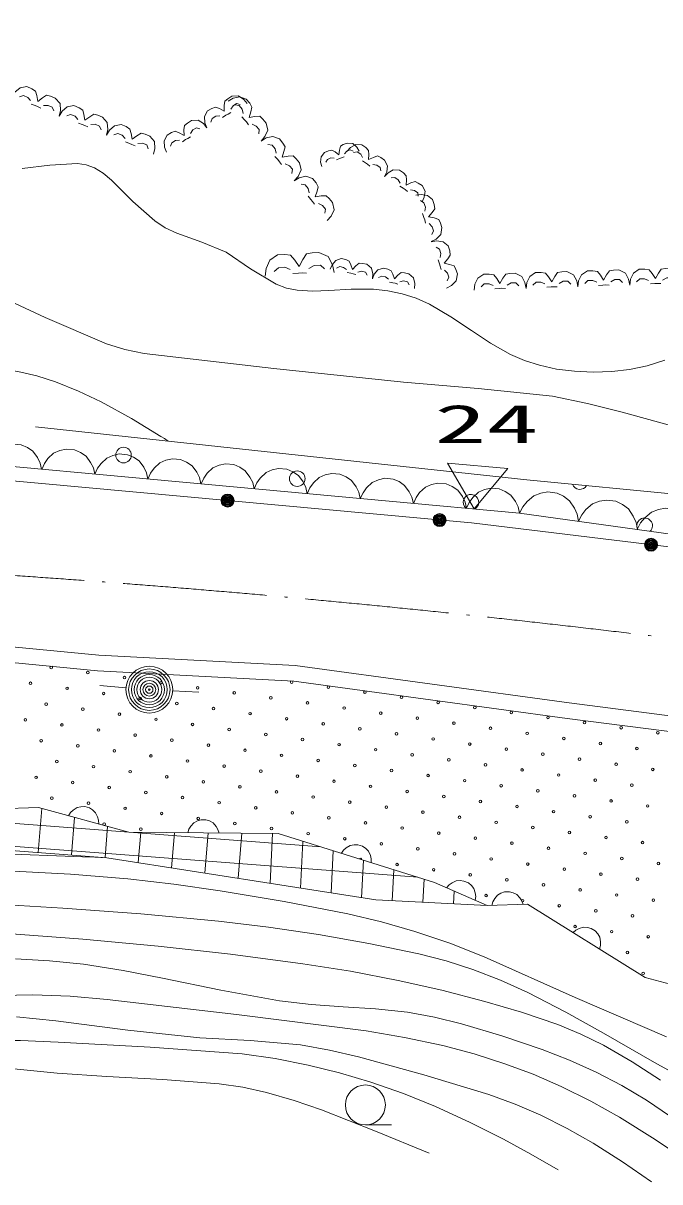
# Model space of a CAD drawing. Units: millimetres, scale not verified. Extents: x 73002 to 713002, y 433 to 360433.
# Drawn here: x 549171 to 573536, y 250182 to 294502 of the extents above; entities that cross this region are included whole.
import ezdxf
from ezdxf.enums import TextEntityAlignment as Align

# ---------------------------------------------------------------- set-up
doc = ezdxf.new("R2010")
doc.units = ezdxf.units.MM
doc.header["$LTSCALE"] = 1000
doc.linetypes.add('USER1', pattern=[7.000001, 5.508197, -0.688525, 0.114754, -0.688525])
doc.layers.add('S-BGD', color=1, linetype='Continuous', lineweight=13)
doc.layers.add('S-BMK', color=5, linetype='USER1', lineweight=13)
doc.styles.add('ＭＳ ゴシック', font='')
doc.styles.get('ＭＳ ゴシック').set_extended_font_data('MS Gothic')

# ---------------------------------------------------------------- blocks, each defined once
blk = doc.blocks.new('BUHIN55')
at = {"color": 1, "linetype": 'Continuous', "lineweight": 13}
blk.add_lwpolyline([(1126, -155), (1077, 115), (972, 353), (787, 631), (558, 801), (305, 922), (-44, 970), (-320, 922), (-587, 821), (-840, 604), (-1000, 402), (-1126, 155)], dxfattribs=at)
blk = doc.blocks.new('BUHIN56')
at = {"color": 1, "linetype": 'Continuous', "lineweight": 13}
blk.add_lwpolyline([(1016, -93), (961, 148), (858, 357), (680, 599), (468, 741), (236, 839), (-79, 868), (-325, 814), (-560, 712), (-778, 507), (-913, 319), (-1016, 93)], dxfattribs=at)
blk = doc.blocks.new('BUHIN97')
at = {"color": 1, "linetype": 'Continuous', "lineweight": 13}
for radius in [249, 220, 191, 161, 132, 97.5, 67.5, 38.8, 7.5]:
    blk.add_circle((0, 0), radius, dxfattribs=at)
blk = doc.blocks.new('BUHIN98')
at = {"color": 1, "linetype": 'Continuous', "lineweight": 13}
for radius in [249, 220, 191, 161, 132, 97.5, 67.5, 38.8, 7.5]:
    blk.add_circle((0, 0), radius, dxfattribs=at)
blk = doc.blocks.new('BUHIN172')
at = {"color": 1, "linetype": 'Continuous', "lineweight": 13}
for points in [[(-903, 363), (-790, 554), (-596, 722), (-338, 765), (-144, 687), (-3, 594), (44, 423), (82, 203), (263, 340), (423, 439), (575, 399), (755, 326), (938, 116), (953, -147), (903, -363)], [(-189, 233), (-298, 356), (-465, 423), (-616, 373)], [(194, -52), (76, 6), (-19, 44), (-170, 100)], [(697, -159), (639, -15), (476, 50), (305, 40)]]:
    blk.add_lwpolyline(points, dxfattribs=at)
blk = doc.blocks.new('BUHIN173')
at = {"color": 1, "linetype": 'Continuous', "lineweight": 13}
for points in [[(-771, -464), (-849, -274), (-865, -38), (-753, 177), (-587, 277), (-440, 329), (-288, 268), (-104, 174), (-105, 383), (-88, 556), (26, 646), (180, 739), (437, 757), (640, 622), (771, 464)], [(506, 425), (368, 463), (229, 379), (140, 247)], [(147, 114), (38, 59), (-43, 11), (-168, -70)], [(-278, -10), (-428, -21), (-571, -107), (-619, -246)]]:
    blk.add_lwpolyline(points, dxfattribs=at)
blk = doc.blocks.new('BUHIN174')
at = {"color": 1, "linetype": 'Continuous', "lineweight": 13}
for points in [[(-633, 760), (-440, 876), (-185, 933), (66, 847), (203, 684), (284, 532), (243, 357), (171, 142), (399, 178), (589, 189), (706, 80), (833, -72), (895, -348), (782, -591), (633, -760)], [(-57, 300), (-95, 462), (-212, 602), (-371, 631)], [(149, -140), (71, -31), (4, 49), (-104, 171)], [(546, -478), (564, -322), (450, -185), (292, -111)]]:
    blk.add_lwpolyline(points, dxfattribs=at)
blk = doc.blocks.new('BUHIN176')
at = {"color": 1, "linetype": 'Continuous', "lineweight": 13}
for points in [[(-718, 485), (-583, 630), (-383, 740), (-150, 729), (4, 625), (109, 517), (118, 360), (109, 161), (292, 247), (450, 302), (575, 239), (718, 142), (838, -75), (802, -307), (718, -485)], [(-121, 239), (-192, 365), (-325, 455), (-466, 440)], [(159, -82), (67, -9), (-8, 42), (-129, 119)], [(576, -269), (553, -133), (424, -46), (273, -22)]]:
    blk.add_lwpolyline(points, dxfattribs=at)
blk = doc.blocks.new('BUHIN177')
at = {"color": 1, "linetype": 'Continuous', "lineweight": 13}
for points in [[(-295, 886), (-86, 922), (158, 885), (350, 722), (414, 532), (433, 371), (337, 230), (199, 66), (412, 19), (584, -37), (649, -173), (708, -350), (668, -615), (485, -789), (295, -886)], [(53, 284), (75, 439), (21, 603), (-109, 682)], [(83, -174), (52, -52), (21, 41), (-32, 186)], [(316, -609), (386, -477), (332, -318), (219, -198)]]:
    blk.add_lwpolyline(points, dxfattribs=at)
blk = doc.blocks.new('BUHIN178')
at = {"color": 1, "linetype": 'Continuous', "lineweight": 13}
for points in [[(-992, -32), (-964, 193), (-853, 430), (-629, 576), (-416, 582), (-246, 553), (-132, 413), (-7, 223), (106, 425), (215, 583), (373, 608), (571, 614), (828, 493), (950, 254), (992, 32)], [(-273, 140), (-424, 210), (-607, 204), (-728, 96)], [(203, 31), (68, 37), (-36, 34), (-199, 23)], [(715, 137), (603, 248), (424, 242), (268, 162)]]:
    blk.add_lwpolyline(points, dxfattribs=at)
blk = doc.blocks.new('BUHIN202')
at = {"color": 1, "linetype": 'Continuous', "lineweight": 13}
for points in [[(-805, 183), (-735, 358), (-596, 525), (-385, 595), (-212, 556), (-82, 497), (-20, 360), (41, 181), (174, 320), (295, 424), (428, 411), (589, 374), (770, 223), (818, 5), (805, -183)], [(-190, 170), (-297, 258), (-446, 292), (-565, 230)], [(170, -17), (63, 15), (-22, 35), (-155, 61)], [(604, -40), (537, 73), (392, 106), (250, 74)]]:
    blk.add_lwpolyline(points, dxfattribs=at)
blk = doc.blocks.new('BUHIN219')
at = {"color": 1, "linetype": 'Continuous', "lineweight": 13}
for radius in [896, 792, 688, 580, 477, 351, 243, 140, 27]:
    blk.add_circle((0, 0), radius, dxfattribs=at)
blk = doc.blocks.new('BUHIN259')
at = {"color": 1, "linetype": 'Continuous', "lineweight": 13}
blk.add_line((0, -765), (995, -765), dxfattribs=at)
blk.add_circle((0, 0), 765, dxfattribs=at)

msp = doc.modelspace()

# ---------------------------------------------------------------- linework, layer by layer
at = {"layer": 'S-BGD'}
for p, q in [((549647, 279067), (568440, 277029)), ((568171, 275758), (537685, 278554)), ((567722, 277463), (565415, 277668)), ((566434, 275926), (565415, 277668)), ((567722, 277463), (566434, 275926)), ((568440, 277029), (584917, 275462)), ((574926, 274826), (568171, 275758)), ((531288, 272286), (552066, 270331)), ((552022, 269733), (531228, 271689)), ((552066, 270331), (559582, 269934)), ((559582, 269934), (570071, 268503)), ((559526, 269336), (552022, 269733)), ((553102, 269081), (552106, 269162)), ((569992, 267908), (559526, 269336)), ((554898, 268964), (555897, 268916)), ((570071, 268503), (581577, 267022)), ((581501, 266427), (569992, 267908)), ((544702, 264207), (560559, 262994)), ((549754, 264499), (546581, 264404)), ((549741, 262782), (549882, 264464)), ((553211, 263552), (549754, 264499)), ((551022, 262684), (551142, 264118)), ((552303, 262586), (552403, 263773)), ((542061, 263369), (552379, 262580)), ((544630, 263338), (564271, 261835)), ((558925, 263504), (553211, 263552)), ((553577, 262392), (553673, 263548)), ((554849, 262192), (554962, 263537)), ((556122, 261992), (556251, 263526)), ((557539, 263516), (557395, 261792)), ((558618, 261600), (558718, 263506)), ((564916, 261633), (558925, 263504)), ((559786, 261416), (559880, 263206)), ((560954, 261233), (561039, 262844)), ((552379, 262580), (562664, 260964)), ((562123, 261049), (562198, 262482)), ((563295, 260933), (563357, 262120)), ((564469, 260874), (564516, 261758)), ((566934, 260750), (564916, 261633)), ((565644, 260815), (565670, 261303)), ((562664, 260964), (566934, 260750)), ((568473, 260797), (566934, 260750)), ((572973, 258003), (568473, 260797)), ((575814, 257222), (572973, 258003))]:
    msp.add_line(p, q, dxfattribs=at)
for points in [[(308593, 271280), (328098, 277025), (350450, 283687), (363780, 287212), (371408, 289046), (382078, 290784), (398091, 292860), (405091, 293633), (421119, 294502), (430374, 294260), (443698, 292860), (483657, 286681), (518057, 280163), (533153, 278425), (566326, 275383), (594271, 272004), (605436, 269880)], [(560598, 289014), (560556, 289186), (560573, 289390), (560697, 289559), (560851, 289622), (560983, 289647), (561105, 289576), (561249, 289471), (561276, 289650), (561313, 289795), (561421, 289857), (561565, 289916), (561786, 289898), (561941, 289756), (562033, 289605)], [(561802, 289607), (561689, 289657), (561560, 289603), (561467, 289502)], [(549134, 288945), (550191, 289069), (551256, 289132), (551581, 289079), (551896, 288965), (552231, 288762), (552551, 288495), (553371, 287682), (554204, 286940), (554605, 286679), (555048, 286464), (556005, 286128), (556935, 285737), (557872, 285104), (558854, 284514), (559252, 284370), (559662, 284285), (560255, 284250), (560863, 284275), (561723, 284333), (562575, 284330), (563131, 284270), (563681, 284150), (564207, 283980), (564716, 283751), (565536, 283274), (566334, 282740), (567061, 282261), (567821, 281831), (568358, 281597), (568928, 281414), (569585, 281272), (570265, 281188), (570982, 281150), (571699, 281173), (572378, 281253), (573045, 281392), (573731, 281606)], [(561077, 289338), (560948, 289347), (560815, 289293), (560756, 289180)], [(561455, 289388), (561355, 289356), (561280, 289325), (561163, 289272)], [(558435, 284824), (558465, 285123), (558606, 285441), (558898, 285642), (559182, 285658), (559408, 285624), (559563, 285442), (559736, 285194), (559879, 285466), (560019, 285678), (560228, 285716), (560492, 285731), (560837, 285578), (561006, 285264), (561069, 284970)], [(559386, 285075), (559183, 285163), (558939, 285149), (558782, 285002)], [(560698, 285102), (560545, 285245), (560308, 285232), (560103, 285121)], [(560020, 284945), (559842, 284948), (559704, 284941), (559487, 284922)], [(547705, 284315), (550016, 283247), (552354, 282232), (553067, 282024), (553805, 281872), (558764, 281298), (563724, 280773), (566582, 280533), (569426, 280233), (570765, 279955), (572094, 279617), (574368, 278999)], [(537680, 280365), (538057, 280669), (538461, 280917), (538852, 281068), (539268, 281163), (540340, 281315), (541388, 281525), (542407, 281749), (543457, 281916), (543963, 281945), (544465, 281913), (545640, 281642), (546837, 281427), (547902, 281332), (548962, 281177), (549691, 281009), (550413, 280780), (551293, 280427), (552158, 280015), (553312, 279381), (554439, 278694), (554574, 278609), (554718, 278517)], [(550904, 264184), (550987, 264304), (551087, 264398), (551232, 264495), (551378, 264530), (551525, 264533), (551705, 264484), (551829, 264406), (551938, 264302), (552016, 264143), (552054, 264012), (552061, 263867)], [(555468, 263533), (555517, 263670), (555590, 263787), (555705, 263918), (555838, 263989), (555979, 264030), (556165, 264028), (556306, 263985), (556437, 263912), (556553, 263779), (556624, 263661), (556668, 263523)], [(561348, 262748), (561435, 262865), (561538, 262955), (561687, 263047), (561834, 263077), (561981, 263075), (562159, 263019), (562281, 262937), (562385, 262829), (562458, 262668), (562492, 262535), (562493, 262390)], [(548094, 262741), (551439, 262609), (551909, 262595), (552379, 262580)], [(548799, 262063), (550984, 261947), (553174, 261769), (554940, 261573), (556710, 261315), (559156, 260902), (561592, 260429), (562884, 260121), (564161, 259756), (565495, 259305), (566819, 258793), (570294, 257236), (573797, 255733)], [(565376, 261432), (565475, 261540), (565588, 261618), (565745, 261693), (565895, 261706), (566041, 261688), (566211, 261613), (566324, 261518), (566416, 261399), (566470, 261232), (566489, 261096), (566475, 260951)], [(567104, 260755), (567148, 260895), (567216, 261014), (567326, 261149), (567456, 261225), (567596, 261272), (567781, 261277), (567924, 261240), (568058, 261172), (568179, 261043), (568254, 260929), (568304, 260792)], [(548580, 260772), (550686, 260653), (553668, 260431), (556643, 260149), (558560, 259923), (560477, 259637), (562399, 259301), (564310, 258906), (565353, 258635), (566379, 258305), (567440, 257893), (568480, 257424), (569943, 256673), (571384, 255867), (573419, 254698), (575489, 253579)], [(570213, 259717), (570327, 259809), (570450, 259870), (570616, 259922), (570766, 259914), (570908, 259875), (571066, 259777), (571164, 259667), (571238, 259536), (571268, 259362), (571267, 259225), (571233, 259084)], [(548561, 259677), (551452, 259465), (554335, 259193), (557105, 258886), (559869, 258520), (561697, 258234), (563522, 257888), (565190, 257515), (566844, 257084), (568246, 256667), (569629, 256194), (570516, 255830), (571375, 255413), (572478, 254774), (573563, 254075)], [(548875, 258712), (550173, 258637), (551475, 258502), (552994, 258267), (554503, 257973), (556733, 257512), (558977, 257108), (560187, 256961), (561413, 256873), (562652, 256802), (563882, 256672), (564912, 256482), (565943, 256231), (567493, 255768), (569033, 255244), (570078, 254840), (571105, 254378), (572076, 253869), (573027, 253301), (573947, 252680)], [(547643, 257295), (549538, 257341), (550964, 257282), (552388, 257162), (557339, 256580), (562300, 255963), (563768, 255708), (565235, 255393), (566425, 255077), (567607, 254701), (568693, 254294), (569766, 253828), (570894, 253265), (571994, 252649), (573357, 251806), (574684, 250913)], [(548920, 256490), (550424, 256340), (553173, 255989), (555936, 255696), (557862, 255588), (559788, 255420), (560895, 255224), (562002, 254966), (564503, 254275), (566994, 253523), (567997, 253157), (568986, 252732), (569993, 252226), (570982, 251661), (572111, 250942), (573212, 250182)], [(534780, 255127), (536619, 255181), (538469, 255174), (540309, 255101), (542156, 255088), (543629, 255200), (545110, 255372), (546373, 255511), (547647, 255591), (549072, 255585), (550509, 255519), (554037, 255330), (557554, 255081), (558819, 254895), (560075, 254648), (561279, 254352), (562477, 253995), (563723, 253557), (564947, 253063), (566257, 252467), (567549, 251812), (568601, 251237), (569641, 250641)], [(540226, 254426), (541649, 254447), (543074, 254528), (544610, 254639), (546144, 254689), (547349, 254638), (548564, 254525), (550467, 254339), (552371, 254214), (554520, 254102), (556667, 253931), (557575, 253797), (558479, 253601), (559543, 253296), (560592, 252932), (562656, 252118), (564709, 251276)]]:
    msp.add_lwpolyline(points, dxfattribs=at)
for centre, radius in [((553012, 277980), 298), ((559659, 277079), 298), ((551647, 269663), 49.8), ((553048, 269469), 49.8), ((549449, 269253), 49.8), ((550850, 269059), 49.8), ((554449, 269275), 49.8), ((555850, 269081), 49.8), ((560850, 269104), 49.8), ((552251, 268865), 49.8), ((553652, 268671), 49.8), ((557251, 268887), 49.8), ((558652, 268694), 49.8), ((562251, 268910), 49.8), ((563652, 268716), 49.8), ((550053, 268455), 49.8), ((551454, 268262), 49.8), ((555053, 268478), 49.8), ((556454, 268284), 49.8), ((557854, 268090), 49.8), ((560053, 268500), 49.8), ((561453, 268306), 49.8), ((562854, 268112), 49.8), ((565053, 268522), 49.8), ((566453, 268328), 49.8), ((567854, 268135), 49.8), ((549255, 267852), 49.8), ((550656, 267658), 49.8), ((552854, 268068), 49.8), ((554255, 267874), 49.8), ((555656, 267680), 49.8), ((559255, 267896), 49.8), ((560656, 267703), 49.8), ((564255, 267919), 49.8), ((565656, 267725), 49.8), ((569255, 267941), 49.8), ((570656, 267747), 49.8), ((552057, 267464), 49.8), ((553458, 267271), 49.8), ((557057, 267487), 49.8), ((558458, 267293), 49.8), ((562057, 267509), 49.8), ((563458, 267315), 49.8), ((567057, 267531), 49.8), ((568458, 267337), 49.8), ((572057, 267553), 49.8), ((573458, 267360), 49.8), ((549859, 267055), 49.8), ((551260, 266861), 49.8), ((554859, 267077), 49.8), ((556260, 266883), 49.8), ((559859, 267099), 49.8), ((561260, 266905), 49.8), ((564859, 267121), 49.8), ((566260, 266928), 49.8), ((569859, 267144), 49.8), ((571260, 266950), 49.8), ((552661, 266667), 49.8), ((554062, 266473), 49.8), ((557661, 266689), 49.8), ((559062, 266496), 49.8), ((562661, 266712), 49.8), ((564061, 266518), 49.8), ((565462, 266324), 49.8), ((567661, 266734), 49.8), ((569061, 266540), 49.8), ((570462, 266346), 49.8), ((572660, 266756), 49.8), ((550462, 266257), 49.8), ((551863, 266063), 49.8), ((555462, 266279), 49.8), ((556863, 266086), 49.8), ((558264, 265892), 49.8), ((560462, 266302), 49.8), ((561863, 266108), 49.8), ((563264, 265914), 49.8), ((566863, 266130), 49.8), ((568264, 265937), 49.8), ((571863, 266153), 49.8), ((573264, 265959), 49.8), ((549665, 265654), 49.8), ((551066, 265460), 49.8), ((553264, 265870), 49.8), ((554665, 265676), 49.8), ((556066, 265482), 49.8), ((559665, 265698), 49.8), ((561066, 265504), 49.8), ((564665, 265720), 49.8), ((566066, 265527), 49.8), ((569665, 265743), 49.8), ((571066, 265549), 49.8), ((552467, 265266), 49.8), ((553868, 265072), 49.8), ((557467, 265288), 49.8), ((558868, 265095), 49.8), ((562467, 265311), 49.8), ((563868, 265117), 49.8), ((567467, 265333), 49.8), ((568868, 265139), 49.8), ((572467, 265355), 49.8), ((550269, 264856), 49.8), ((551670, 264663), 49.8), ((555269, 264879), 49.8), ((556670, 264685), 49.8), ((560269, 264901), 49.8), ((561669, 264707), 49.8), ((565269, 264923), 49.8), ((566669, 264729), 49.8), ((570269, 264945), 49.8), ((571669, 264752), 49.8), ((573070, 264558), 49.8), ((553070, 264469), 49.8), ((554471, 264275), 49.8), ((558070, 264491), 49.8), ((559471, 264297), 49.8), ((560872, 264104), 49.8), ((563070, 264513), 49.8), ((564471, 264320), 49.8), ((565872, 264126), 49.8), ((568070, 264536), 49.8), ((569471, 264342), 49.8), ((570872, 264148), 49.8), ((552273, 263865), 49.8), ((553674, 263672), 49.8), ((555872, 264081), 49.8), ((557273, 263888), 49.8), ((558674, 263694), 49.8), ((562273, 263910), 49.8), ((563674, 263716), 49.8), ((567273, 263932), 49.8), ((568674, 263738), 49.8), ((572273, 263954), 49.8), ((560075, 263500), 49.8), ((561476, 263306), 49.8), ((565075, 263522), 49.8), ((566476, 263329), 49.8), ((570075, 263545), 49.8), ((571476, 263351), 49.8), ((562877, 263112), 49.8), ((564277, 262919), 49.8), ((567877, 263135), 49.8), ((569277, 262941), 49.8), ((572877, 263157), 49.8), ((565678, 262725), 49.8), ((567079, 262531), 49.8), ((568480, 262337), 49.8), ((570678, 262747), 49.8), ((572079, 262553), 49.8), ((573480, 262360), 49.8), ((563480, 262315), 49.8), ((564881, 262121), 49.8), ((566282, 261928), 49.8), ((569881, 262144), 49.8), ((571282, 261950), 49.8), ((567683, 261734), 49.8), ((569084, 261540), 49.8), ((572683, 261756), 49.8), ((566885, 261130), 49.8), ((570485, 261346), 49.8), ((571885, 261153), 49.8), ((568286, 260937), 49.8), ((569687, 260743), 49.8), ((573286, 260959), 49.8), ((571088, 260549), 49.8), ((572489, 260355), 49.8), ((570291, 259945), 49.8), ((571692, 259752), 49.8), ((573093, 259558), 49.8), ((572295, 258954), 49.8), ((572899, 258157), 49.8)]:
    msp.add_circle(centre, radius, dxfattribs=at)
for centre, radius, start, end in [((570475, 276966), 298, 200.4045, 328.7287), ((566307, 276177), 298, 298.8728, 230.6485), ((572954, 275276), 298, 316.0322, 208.2595), ((550246, 269856), 49.8, 100.3384, 68.6025), ((559449, 269297), 49.8, 118.1544, 55.794), ((562079, 262509), 49.8, 354.0983, 151.2194)]:
    msp.add_arc(centre, radius, start, end, dxfattribs=at)
at = {"layer": 'S-BMK'}
msp.add_arc((517311, -189365), 463811, 80.5833, 86.77789, dxfattribs=at)

# ---------------------------------------------------------------- block references
at = {"layer": 'S-BGD'}
for name, p in [('BUHIN172', (549647, 291309)), ('BUHIN173', (556973, 290966)), ('BUHIN174', (557643, 290753)), ('BUHIN172', (551454, 290583)), ('BUHIN173', (555431, 290037)), ('BUHIN172', (553260, 289857)), ('BUHIN174', (558910, 289234)), ('BUHIN176', (562282, 289120)), ('BUHIN174', (560176, 287714)), ('BUHIN176', (563717, 288149)), ('BUHIN177', (564489, 287031)), ('BUHIN177', (565080, 285258)), ('BUHIN202', (561731, 284904)), ('BUHIN202', (563340, 284538)), ('BUHIN178', (569409, 284386)), ('BUHIN178', (571392, 284450)), ('BUHIN178', (573376, 284513)), ('BUHIN178', (567425, 284323)), ('BUHIN56', (548863, 277529)), ('BUHIN56', (550896, 277342)), ('BUHIN56', (552928, 277156)), ('BUHIN56', (554960, 276970)), ('BUHIN56', (556993, 276783)), ('BUHIN56', (559025, 276597)), ('BUHIN56', (561058, 276411)), ('BUHIN56', (563090, 276224)), ('BUHIN56', (565122, 276038)), ('BUHIN56', (567155, 275852)), ('BUHIN55', (569297, 275603)), ('BUHIN97', (556993, 276239)), ('BUHIN55', (571549, 275292)), ('BUHIN97', (565106, 275495)), ('BUHIN55', (573800, 274982)), ('BUHIN98', (573199, 274552)), ('BUHIN219', (553999, 269008)), ('BUHIN259', (562268, 253121))]:
    msp.add_blockref(name, p, dxfattribs=at)

# ---------------------------------------------------------------- texts
at = {"layer": 'S-BGD', "style": 'ＭＳ ゴシック', "width": 2}
msp.add_text('24', height=1466, dxfattribs=at).set_placement((564907, 278003), align=Align.BOTTOM_LEFT)

doc.saveas('drawing.dxf')
